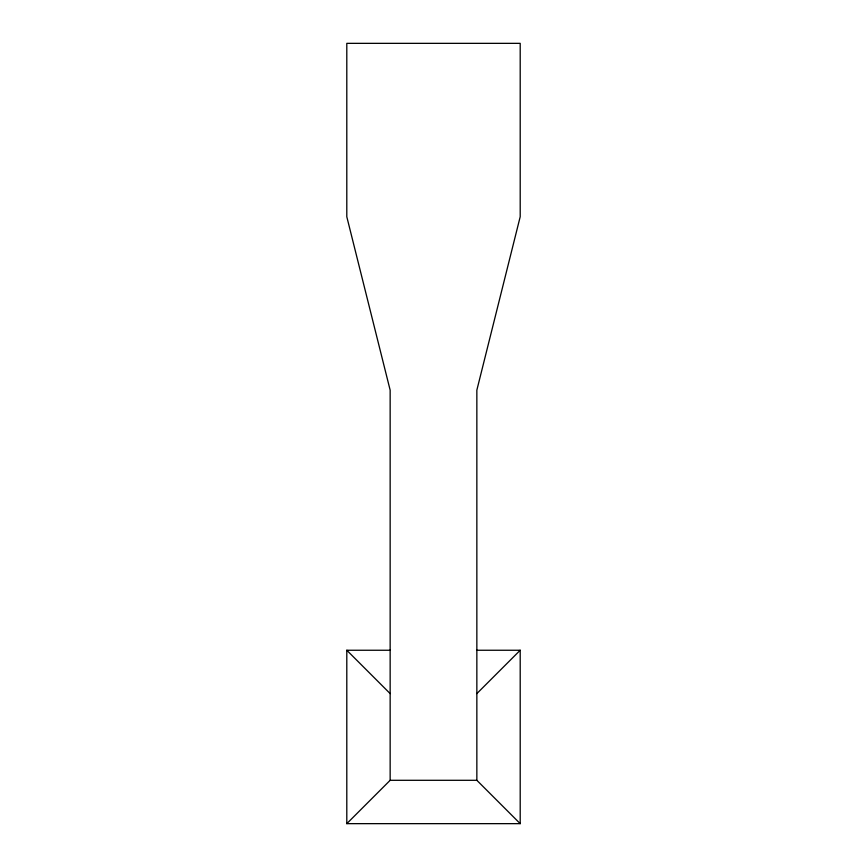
<?xml version="1.0" encoding="UTF-8"?>
<svg xmlns="http://www.w3.org/2000/svg" width="867" height="867" viewBox="0 0 867 867"><rect width="100%" height="100%" fill="white"/><g stroke="black" fill="none" stroke-linecap="round" stroke-linejoin="round"><path stroke-width="1.3" d="M346.8 823.65L390.15 780.3L390.15 390.15L346.8 216.75L346.8 43.35L520.2 43.35L520.2 216.75L476.85 390.15L476.85 780.3L520.2 823.65L346.8 823.65L346.8 650.25L390.15 650.25M476.85 693.6L520.2 650.25L520.2 823.65M476.85 650.25L520.2 650.25M390.15 780.3L476.85 780.3M346.8 650.25L390.15 693.6"/></g></svg>
